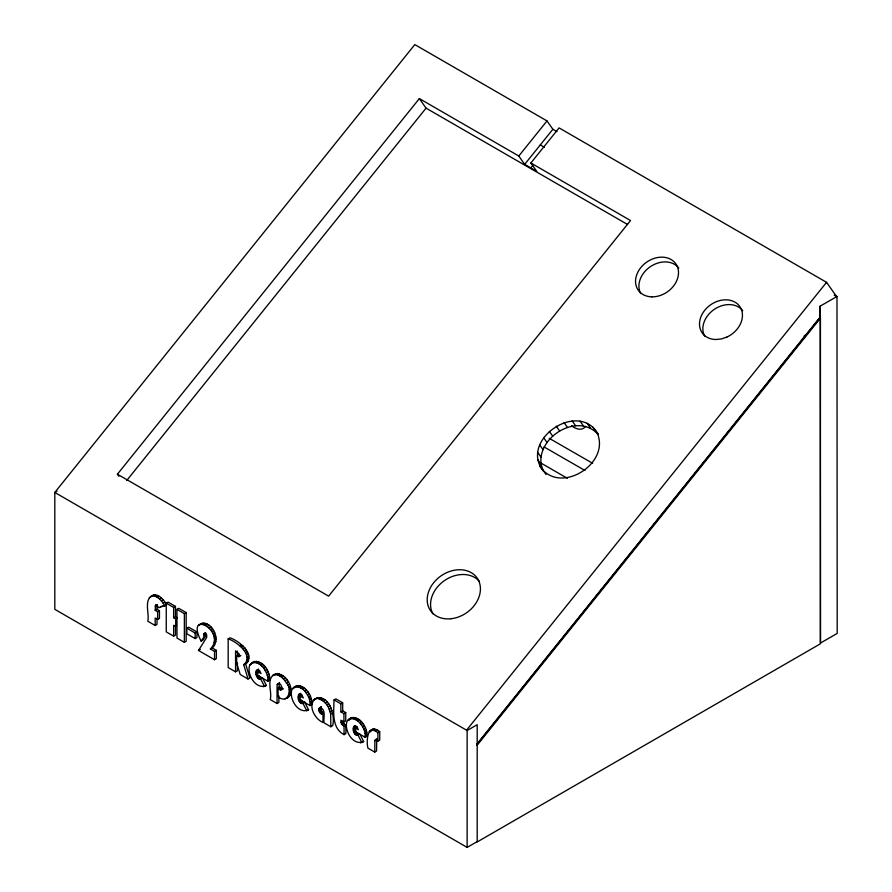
<?xml version="1.0" encoding="UTF-8"?>
<svg xmlns="http://www.w3.org/2000/svg" width="892" height="892" viewBox="0 0 892 892"><rect width="100%" height="100%" fill="white"/><g stroke="black" fill="none" stroke-linecap="round" stroke-linejoin="round"><path stroke-width="1.34" d="M267.812 681.22C269.429 672.557 257.799 656.356 249.66 665.242C246.504 674.341 255.993 690.341 266.351 685.446L262.471 677.831L259.695 679.202C256.127 678.21 254.956 672.969 256.684 670.003L257.61 669.591L259.628 670.583L261.044 673.594L257.576 671.598L257.487 675.266L267.812 681.22L269.629 680.172C270.622 671.375 261.412 657.192 251.745 662.912M298.932 694.355L299.857 693.943L301.875 694.946L303.291 697.945L299.823 695.95L299.734 699.618L310.059 705.572C311.676 696.92 300.047 680.707 291.907 689.594C288.752 698.704 298.24 714.693 308.599 709.809L304.718 702.182L301.942 703.565C298.374 702.562 297.192 697.321 298.932 694.355L300.749 693.307L300.136 698.012L298.329 699.06M293.992 687.264C303.659 681.555 312.869 695.727 311.877 704.524L310.059 705.572M365.129 737.316C366.746 728.664 355.116 712.452 346.977 721.349C343.81 730.448 353.31 746.437 363.657 741.553L359.788 733.938L357.001 735.309C353.444 734.306 352.262 729.065 354.001 726.099L354.916 725.687L356.934 726.69L358.35 729.689L354.893 727.694L354.804 731.362L365.129 737.316L366.935 736.268C367.928 727.471 358.729 713.299 349.051 719.008M283.388 688.814L281.571 688.68L279.898 686.929L278.081 687.977L278.081 696.641C287.592 705.081 292.989 689.416 286.443 682.938C283.823 678.656 279.363 673.85 273.844 674.765C266.061 679.86 272.439 692.27 270.231 699.584L277.044 703.509L278.861 702.461L278.861 695.849M286.466 698.38C298.564 692.181 283.979 667.74 273.275 675.534M374.874 740.761L374.763 752.079L367.95 748.154C365.887 740.427 367.861 722.264 379.724 731.674L379.724 740.081L377.907 741.129L375.8 739.658L374.874 740.761L377.037 738.899L375.22 739.947M376.692 739.724L376.569 751.031L374.763 752.079M155.186 625.504L155.186 618.011L157.65 619.427L159.456 618.39L159.456 610.686L157.65 611.734L155.186 610.318L155.621 604.966L156.903 605.021L158.698 607.697L166.581 605.032C164.15 600.193 159.757 594.485 153.725 594.997C142.932 598.599 149.733 613.44 147.793 621.233L155.186 625.504L157.003 624.456L157.003 618.212M155.186 610.318L157.003 609.269L157.115 604.586L155.297 605.635M278.081 687.977L280.746 690.062L282.329 688.156L280.679 684.443L278.527 683.239L277.211 684.577L277.044 686.305L277.044 703.509M279.519 682.503L278.861 687.91M228.174 638.873L229.991 637.825C238.309 640.389 256.483 654.427 245.556 663.67L249.816 677.965L247.998 679.002L243.739 664.707C254.666 655.475 236.492 641.437 228.174 638.873L228.174 667.573L235.566 671.832L237.383 670.784L237.383 662.923M203.789 633.777L204.703 633.253L206.632 634.647L206.743 637.345L198.492 650.469L214.548 659.723L216.366 658.675L216.366 650.368L214.548 651.416L210.4 649.019C227.683 630.9 184.31 608.266 201.135 641.136L202.941 640.088L206.13 635.36L205.606 632.729L203.789 633.777L204.313 636.409L201.135 641.136M210.4 649.019L212.218 647.971C221.896 639.954 211.27 618.212 199.507 624.59M257.699 671.698L258.502 668.955M357.001 735.309L358.818 734.261L355.785 731.54L355.217 726.133L353.399 727.181M319.581 707.824L320.44 707.646C326.394 709.921 323.227 718.25 324.03 722.832L330.843 726.757L332.649 725.709C335.604 715.73 328.78 692.214 314.642 699.216C307.751 706.408 315.054 719.063 322.971 722.498L322.971 714.358C320.195 714.224 318.277 711.058 319.002 708.471L321.399 706.776L319.002 708.471M321.31 713.957L323.127 712.909L321.321 711.024L320.808 707.423M537.776 459.67L541.121 464.442L543.306 471.032C518.72 439.912 579.254 399.248 598.387 434.571M541.121 464.442C537.185 436.567 577.748 412.271 597.919 434.159M370.303 731.875L373.079 729.132M253.562 661.864L249.66 665.242M348.783 720.301L350.868 717.96M118.904 476.339L117.409 474.221L419.352 98.599L518.798 156.011L524.663 164.362L536.739 171.342L530.874 162.991L559.083 127.902L826.561 282.329L836.618 296.635M126.731 480.498L426.053 108.144L419.352 98.599M518.798 156.011L547.008 120.922L414.802 44.6L54.802 492.451L54.802 609.336L467.14 847.4L477.198 841.591M524.663 164.362L552.873 129.273L547.008 120.922M530.818 167.919L532.557 165.756M466.561 730.169L826.561 282.329M820.227 306.179L820.439 643.076L837.198 633.398L836.986 296.501L819.848 306.313L819.848 317.485L476.618 744.486L477.198 744.82M820.439 318.176L477.198 745.166L476.618 744.831L819.859 317.842L820.439 318.176L820.439 643.779L477.198 841.948L477.198 724.705L467.14 730.515L54.802 492.451L57.032 491.157M247.998 679.002L240.249 674.53L236.659 663.213L236.659 655.832L238.989 656.601L239.402 654.215L235.566 650.848L235.566 671.832M201.324 623.541L198.403 625.504M295.81 686.216L292.777 688.245M150.48 596.659L153.725 594.997M149.31 597.74L151.116 596.692M151.908 596.046L155.331 594.897M153.513 595.945L155.297 596.347L157.103 595.298M155.297 596.347L157.248 597.272L159.066 596.224M157.248 597.272L159.4 598.788L161.218 597.751M159.4 598.788L161.374 600.773L163.191 599.725M155.186 606.761L157.003 605.713M161.374 600.773L163.158 603.204L164.975 602.156M175.468 625.582L175.468 635.093L173.65 636.141L166.258 631.882L166.258 603.182L168.075 602.133L175.468 606.393L175.468 616.662L173.65 617.71L173.65 607.441L175.468 606.393M176.973 609.359L178.779 608.311L186.172 612.57L186.172 641.27L184.365 642.318L176.973 638.059L176.973 609.359L184.365 613.618L186.172 612.57M186.841 628.224L188.647 627.176L196.976 631.982L196.976 637.546L195.158 638.594L186.841 633.799L186.841 628.224L195.158 633.03L196.976 631.982M200.845 624.066L202.651 623.017M202.306 623.987L204.123 622.939M203.9 624.355L205.718 623.307M205.628 625.158L207.446 624.11M207.368 626.34L209.174 625.303M208.962 627.812L210.78 626.764M210.423 629.574L212.24 628.526M203.666 634.435L205.472 633.387M203.822 635.372L205.639 634.323M211.761 631.614L213.567 630.566M204.313 636.409L206.13 635.36M212.865 633.788L214.671 632.751M213.645 635.951L215.463 634.903M214.125 638.07L215.931 637.022M214.281 640.177L216.098 639.129M198.492 650.469L200.31 649.421M214.047 642.363L215.864 641.315M239.703 645.674L241.52 644.626M241.509 647.179L243.315 646.131M243.07 648.852L244.876 647.804M244.375 650.703L246.192 649.655M236.659 655.832L238.476 654.784L240.071 655.564L238.264 656.612M237.239 656.166L239.056 655.118M238.989 656.601L240.807 655.553M245.545 652.844L247.352 651.807M246.37 654.996L248.188 653.947M246.872 657.136L248.69 656.088M247.039 659.277L248.857 658.229M246.828 661.251L248.645 660.203M246.214 662.812L248.032 661.764M243.739 664.707L245.556 663.67M245.189 663.96L246.995 662.923M250.529 663.893L252.347 662.845M253.216 662.366L255.023 661.318M254.833 662.31L256.651 661.273M256.617 662.745L258.435 661.697M258.569 663.67L260.375 662.622M260.464 664.953L262.27 663.904M262.203 666.536L264.01 665.488M256.093 671.085L257.899 670.037M255.892 672.746L259.394 670.55M263.776 668.42L265.593 667.372M256.082 674.698L257.899 673.65M265.203 670.594L267.02 669.546M256.662 676.493L258.479 675.445L261.512 678.154L259.695 679.202M257.554 677.953L259.371 676.905M266.373 672.914L268.191 671.866M258.691 678.923L260.509 677.875M267.221 675.222L269.027 674.174M267.723 677.507L269.529 676.459M272.417 675.5L275.661 673.716M275.617 674.575L277.434 673.527M267.89 679.793L269.696 678.745M277.579 674.932L279.397 673.884M279.597 675.835L281.415 674.787M263.14 686.773L266.351 685.446M281.549 677.162L283.366 676.114M283.333 678.779L285.15 677.73M277.211 684.577L279.029 683.528M284.972 680.707L286.789 679.659M286.443 682.938L288.261 681.889M278.917 689.048L280.735 688M279.765 689.728L281.571 688.68M287.659 685.301L289.476 684.264M280.746 690.062L282.552 689.014M288.529 687.654L290.346 686.606M289.053 689.973L290.87 688.936M295.464 686.728L297.27 685.68M297.081 686.673L298.898 685.625M289.231 692.281L291.048 691.233M298.865 687.108L300.682 686.059M289.053 694.333L290.87 693.285M300.805 688.022L302.622 686.974M288.54 696.039L290.346 694.991M285.016 698.96L288.272 697.332M287.67 697.388L289.487 696.34M302.711 689.315L304.518 688.267M304.451 690.899L306.257 689.851M298.329 695.437L300.147 694.389M298.129 697.098L301.641 694.901M306.023 692.772L307.84 691.724M307.45 694.946L309.256 693.909M298.909 700.844L300.727 699.796L303.748 702.517M299.801 702.305L301.619 701.257M308.621 697.265L310.438 696.217M300.938 703.275L302.756 702.227M301.942 703.565L304.718 702.182M309.457 699.573L311.275 698.525M309.97 701.87L311.776 700.822M313.438 700.198L315.244 699.15M314.642 699.216L317.909 697.611M316.091 698.659L319.514 697.544M310.137 704.145L311.944 703.097M317.697 698.592L319.447 699.005L321.265 697.968M319.447 699.005L321.354 699.908L323.16 698.86M321.354 699.908L323.439 701.302L325.257 700.253M323.439 701.302L325.29 702.918L327.108 701.87M344.056 734.673L344.056 726.411L341.558 724.025L341.045 722.397L342.851 721.349L343.364 722.977L345.873 725.363L345.873 733.625L344.056 734.673C331.456 728.062 333.731 711.571 334.065 699.919L335.871 698.871L342.684 702.796L342.684 710.824L340.867 711.872L340.867 703.844L342.684 702.796M318.801 709.519L320.618 708.471M325.29 702.918L326.907 704.792L328.724 703.743M318.979 710.812L320.797 709.764M330.843 726.757L330.676 713.946L328.301 706.888L330.107 705.84M319.514 712.072L321.321 711.024M320.317 713.165L322.135 712.117M329.404 709.151L331.222 708.103M330.207 711.504L332.014 710.456M330.676 713.946L332.493 712.898M340.867 711.872L343.933 713.645L345.739 712.596L345.739 720.892L343.933 721.94L340.867 720.178L341.045 722.397M347.847 719.989L349.653 718.941M350.523 718.473L352.34 717.424M341.558 724.025L343.364 722.977M352.15 718.417L353.968 717.369M342.517 725.285L344.334 724.248M353.934 718.852L355.752 717.804M344.056 726.411L345.873 725.363M355.875 719.766L357.692 718.718M357.77 721.059L359.587 720.011M359.509 722.643L361.327 721.595M354.893 727.694L356.711 726.646M353.199 728.842L355.016 727.794M361.093 724.516L362.91 723.468M353.388 730.804L355.206 729.756M362.509 726.701L364.326 725.653M353.968 732.588L355.785 731.54M354.871 734.049L356.677 733.001M363.691 729.009L365.497 727.972M356.008 735.019L357.815 733.971M364.527 731.317L366.344 730.269M365.029 733.614L366.846 732.566M369.154 731.618L370.972 730.57M370.102 730.693L374.417 729.065M372.611 730.113L374.127 730.481L375.945 729.433M365.196 735.889L367.013 734.841M374.127 730.481L375.833 731.295L377.65 730.247M360.457 742.869L363.657 741.553M377.907 741.129L377.907 732.722L379.724 731.674M160.515 606.649L165.366 605.356M307.205 710.077L308.599 709.809M552.873 129.273L556.976 131.637M834.21 295.241L836.986 296.501M540.296 144.905L544.399 147.28M819.848 317.485L820.439 317.82M530.874 162.991L630.544 220.536L328.613 596.146L117.409 474.221M426.053 108.144L627.6 224.505M549.249 438.318L592.622 463.294M544.009 446.903L584.974 470.485M540.864 463.015L567.345 478.302M166.258 603.182L173.65 607.441M334.065 699.919L340.867 703.844M342.684 710.824L345.739 712.596M175.468 616.662L177.53 617.844M173.65 617.71L175.713 618.892L175.713 626.463L173.65 625.27L173.65 636.141M157.003 609.269L159.456 610.686M212.218 647.971L216.366 650.368M539.961 466.26C559.295 495.941 611.243 463.65 597.049 432.665M375.833 731.295L377.907 732.722M592.912 427.212L596.257 431.984M587.114 423.287L590.471 428.06M580.056 421.147L583.401 425.908M572.207 420.924L575.552 425.696M564.101 422.663L567.446 427.424M556.296 426.22L559.641 430.981M549.327 431.36L552.672 436.121M543.663 437.727L547.008 442.499M539.693 444.907L543.038 449.668M537.675 452.389L541.031 457.161M544.087 471.712L546.094 474.566M326.907 704.792L328.301 706.888M163.158 603.204L164.764 606.081M357.971 734.975L361.851 742.601M302.901 703.231L306.781 710.857M260.654 678.879L264.534 686.494M804.394 335.37L804.394 338.146M467.14 730.515L467.14 847.4M343.933 713.645L343.933 721.94M237.383 651.115L237.383 656.367M214.548 651.416L214.548 659.723M195.158 633.03L195.158 638.594M184.365 613.618L184.365 642.318M157.65 611.734L157.65 619.427M585.587 426.376A18.966 10.949 60 0 1 571.616 425.763M640.679 293.49A22.969 18.119 -35.1 0 1 650.536 266.552A22.969 18.119 -35.1 0 1 678.79 268.046M432.854 613.785A28.444 22.434 -35.1 0 1 444.461 580.592A28.444 22.434 -35.1 0 1 479.472 581.484M704.624 336.161A22.969 18.119 -35.1 0 1 714.492 309.223A22.969 18.119 -35.1 0 1 742.746 310.717M726.902 337.076L721.349 338.949L715.774 339.506A22.969 18.119 -35.1 0 1 703.164 312.456A22.969 18.119 -35.1 0 1 738.353 304.752A22.969 18.119 -35.1 0 1 726.902 337.076M651.829 296.846A22.969 18.119 -35.1 0 0 677.675 267.466A22.969 18.119 -35.1 0 0 641.571 266.686A22.969 18.119 -35.1 0 0 651.829 296.846M451.04 618.736A28.444 22.434 -35.1 0 0 478.123 579.622A28.444 22.434 -35.1 0 0 432.285 584.594A28.444 22.434 -35.1 0 0 451.04 618.736"/></g></svg>
